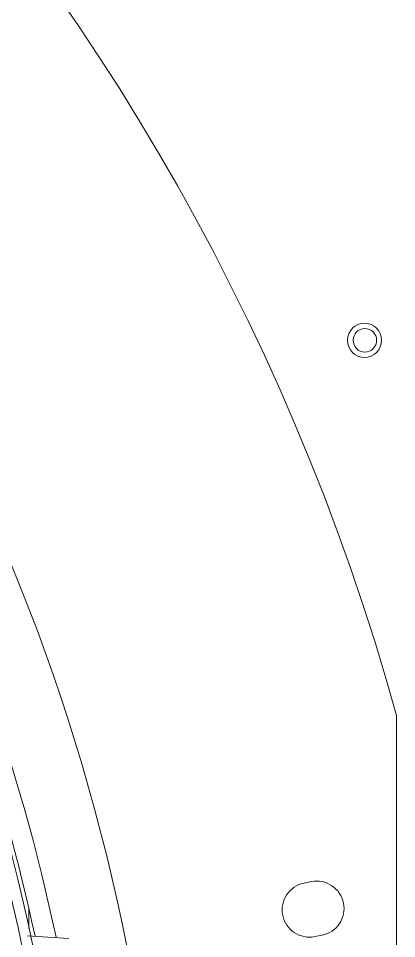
# Model space of a CAD drawing. Header units: millimetres. Extents: x 113490 to 142599, y -20467 to 115.
# Drawn here: x 130548.3 to 130636.7, y -11265.1 to -11049.6 of the extents above; entities that cross this region are included whole.
import ezdxf

# ---------------------------------------------------------------- set-up
doc = ezdxf.new("R2010")
doc.units = ezdxf.units.MM
doc.layers.add('DV3_0', color=7, linetype='Continuous')

msp = doc.modelspace()

# ---------------------------------------------------------------- linework, layer by layer
at = {"layer": 'DV3_0', "color": 7, "linetype": 'Continuous', "lineweight": 15}
for p, q in [((130636.74, -11507.16), (130636.74, -11212.82)), ((130616.79, -11251.71), (130615.13, -11252.04)), ((130550.73, -11262.66), (130550.73, -11258.08)), ((130617.62, -11264.6), (130619.29, -11264.26))]:
    msp.add_line(p, q, dxfattribs=at)
for centre, radius in [((130629.24, -11124.99), 4), ((130629.32, -11124.99), 2.75)]:
    msp.add_circle(centre, radius, dxfattribs=at)
for centre, radius, start, end in [((130105.24, -11359.99), 551.5, 15.4775, 74.5225), ((130105.24, -11359.99), 456, 316.0129, 45.5635), ((130105.24, -11359.99), 477.5, 316.9802, 43.0198), ((130105.24, -11359.99), 453.5, 315.9918, 45.5613), ((130105.24, -11359.99), 457, 12.0648, 38.7918), ((130616.37, -11258.32), 6.4, 101.25, 281.25), ((130618.04, -11257.99), 6.4, 281.25, 101.25), ((130435.61, -13101.74), 1840.9, 86.12402, 86.42814)]:
    msp.add_arc(centre, radius, start, end, dxfattribs=at)
at = {"layer": 'DV3_0', "color": 7, "linetype": 'Continuous', "lineweight": 20}
msp.add_arc((130105.24, -11359.99), 461.75, 11.9044, 42.2304, dxfattribs=at)

doc.saveas('drawing.dxf')
